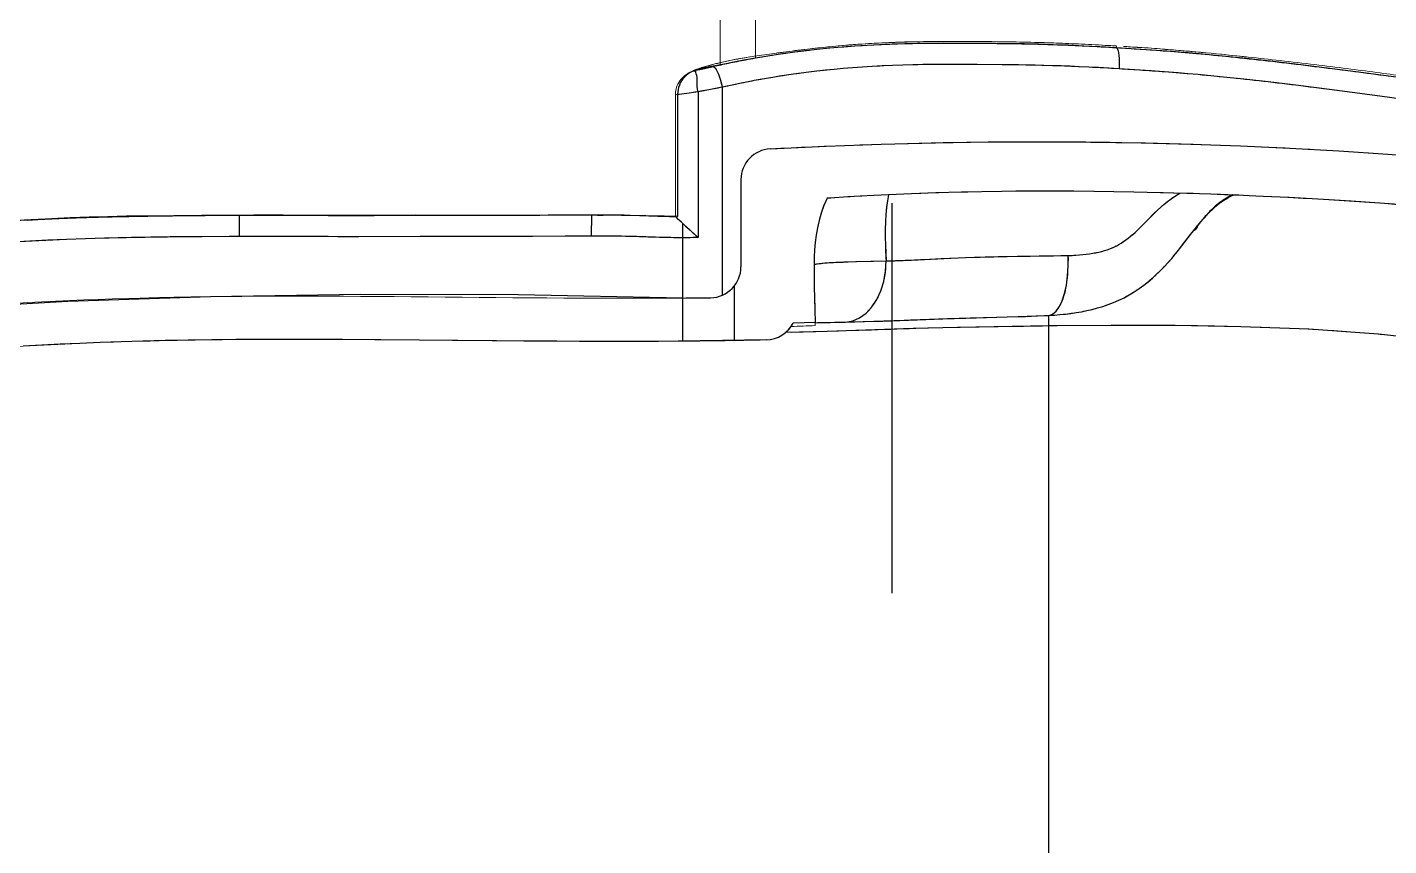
# Model space of a CAD drawing. Header units: inches. Extents: x 133169 to 134399, y -43543 to -42673.
# Drawn here: x 133807.78 to 133829.96, y -42819.67 to -42806.34 of the extents above; entities that cross this region are included whole.
import ezdxf

# ---------------------------------------------------------------- set-up
doc = ezdxf.new("R2010")
doc.units = ezdxf.units.IN
doc.header["$LTSCALE"] = 2
doc.header["$MEASUREMENT"] = 0
doc.linetypes.add('ACAD_ISO08W100', pattern=[36, 24, -3, 6, -3])
doc.linetypes.add('CENTER', pattern=[50.800000000000004, 31.75, -6.35, 6.35, -6.35])
doc.layers.add('CAV-COR', color=1, linetype='CONTINUOUS')
doc.layers.add('CL', color=1, linetype='ACAD_ISO08W100')
doc.layers.add('PRODUCT', color=1, linetype='CONTINUOUS', lineweight=15)
doc.layers.add('枕位', color=75, linetype='CONTINUOUS', lineweight=15)

# ---------------------------------------------------------------- blocks, each defined once
blk = doc.blocks.new('20160812.091803')
at = {"layer": 'PRODUCT', "linetype": 'ByBlock'}
for p, q in [((40.90078988854657, 25.6356740685078), (40.55939544882858, 25.6353282618802)), ((40.90469765907619, 19.89393415449013), (40.56306940261857, 19.89720936547383)), ((40.9057574691833, 19.88402664761816), (40.90469835462864, 19.89393416273379)), ((40.90575299219927, 19.88361187275586), (40.9057574691833, 19.88402664761816)), ((40.88115165309864, 18.52570662234211), (40.88188281661132, 18.52648814712302)), ((42.86984345424571, 18.52654303459713), (40.88186490940279, 18.52654303459713)), ((38.85408794219256, 18.41159500304639), (40.77721386979101, 18.41215181183361)), ((42.91612493869616, 18.15585970030224), (40.54197642111103, 18.15585970030224)), ((42.99057354606339, 17.76376676548534), (39.60218883087509, 17.76376676548534)), ((39.74756690106005, 17.5698651932471), (38.86502278933767, 17.5698651932471)), ((41.485265907133, 17.45685000000231), (40.06506402825471, 17.45685000000231))]:
    blk.add_line(p, q, dxfattribs=at)
for centre, start, end in [((40.06506402825471, 17.95935000000463), 180.7824067835976, 270), ((41.485265907133, 16.95435000000725), 3.007240624608659, 90), ((39.37820842227666, 17.05485000000772), 181.3350059288013, 235.5995895087744)]:
    blk.add_arc(centre, 0.5025, start, end, dxfattribs=at)
for points, start_tangent, end_tangent in [([(39.55746549813193, 18.41159500304639), (39.5565659555723, 27.24974365918024), (39.04138819954824, 34.54783038415917), (37.91366089135408, 42.50565829811239), (35.80064373486675, 49.32761556873447), (30.33558809061651, 55.75276109427068), (21.68122714318451, 60.71484769759991), (5.999884134187596, 64.38604872573342), (-2.429801778576802, 64.55133659402782), (-11.47842320249765, 63.56936290549493), (-18.13122021802701, 61.85672382565826), (-27.22254681191407, 57.63481671939371), (-32.88736054909532, 52.82985758245923), (-36.50525867647957, 45.95758612077043), (-38.35744983496261, 35.55633870106976), (-39.01358823251212, 26.50351539967232), (-39.06837653642287, 19.24386512441561), (-39.0783949320903, 18.41159500304639)], (-0.008849529004098812, 0.9999608421515342), (-0.01474335238750615, -0.9998913108735258)), ([(-38.37486665070173, 18.41159500304639), (-38.36490588999004, 19.23743865302094), (-38.31039429589873, 26.48276599952806), (-38.06584474336705, 30.96383939461521), (-37.65750661489437, 35.485686463202), (-37.00281691469718, 40.75606361756945), (-35.83607385840151, 45.74055172425869), (-32.34282007563161, 52.38444999088824), (-29.83592043138924, 54.88744356744428), (-26.84730191103881, 57.03975074455957), (-17.90989648926188, 61.18894537661981), (-11.34883172417176, 62.87790191687236), (-2.401506582362344, 63.84840584934864), (5.940375591104385, 63.68507013605995), (21.41485144759645, 60.06372847749299), (29.89436629338888, 55.20482352883118), (32.91271845099982, 52.31685250920418), (35.17427497671451, 49.0073431396595), (36.40014184181928, 45.86198389982746), (37.222851745144, 42.3726358432541), (38.34163824049756, 34.47528905251238), (38.85333316738252, 27.23035562951554), (38.87141642847564, 22.54348509908596), (38.85408794219256, 18.41159500304639)], (0.01472812236520343, 0.9998915353235046), (0.008554751992922278, -0.999963407439662)), ([(39.06029518597643, 43.48595518334332), (39.43642926489701, 41.55507912619942), (39.87536449747859, 38.79152933214937), (40.25652594762505, 35.73018895812856), (40.58842898189323, 32.28818842073815), (40.85125446342863, 28.68585172633175), (40.90638503417722, 25.63576129758439)], (0.2090894603788286, -0.9778965167943334), (0.006211419290936834, -0.9999807089491237)), ([(40.55496902714367, 26.43903733256593), (40.5513831784192, 26.75970484422578), (40.54627950186841, 27.12042308192031), (40.53903746895958, 27.52878895071626), (40.52814344502985, 27.98164050541527), (40.51219489905634, 28.44789089972619), (40.49093095789431, 28.8992503838017), (40.46550092851976, 29.33490632931353), (40.43778434125124, 29.75808972282539), (40.40900821285322, 30.1730221084581), (40.37875287697534, 30.59537646068929), (40.34464840189321, 31.05009673954191), (40.3038516358065, 31.56175706820795), (40.25398185724043, 32.14584116573678), (40.19527928967727, 32.79806237468438), (40.12878332738183, 33.51251488900016), (40.05458432954038, 34.29012336428423), (39.97163776555681, 35.13653869774134), (39.87447285483358, 36.06663067259797), (39.76252243309864, 37.03122260242526), (39.64726341885398, 37.92705741925602), (39.53814515229897, 38.71276398745977), (39.43595753589761, 39.41332253155269), (39.33995316008804, 40.04297406545084), (39.249085832329, 40.61042463932972), (39.16302500310121, 41.12246486032382), (39.08238208445255, 41.58211649064469), (39.00768919644179, 41.99176565418747), (38.93878418393433, 42.35649071292573), (38.87518585796352, 42.68219092739309)], (-0.0096863459120584, 0.999953086250986), (-0.1946007564159569, 0.9808825340489743)), ([(40.85817266185768, 28.334630661353), (40.85326927597634, 28.46160684114147), (40.83182928385213, 28.91740180789202), (40.82234437734587, 29.08881028367614)], (-0.036774574128847, 0.9993235865812644), (-0.05723335343072494, 0.9983608281854179)), ([(40.89971364507801, 26.008518796305), (40.89884764875751, 26.15254596940213), (40.89644020923879, 26.44237867054471), (40.89280291457544, 26.76403470311197), (40.88760918058688, 27.12579045175517), (40.88029532003566, 27.53566975155263), (40.86930174351437, 27.9913127336622), (40.85817266185768, 28.334630661353)], (-0.005204337482393821, 0.9999864573439831), (-0.03677457419640067, 0.9993235865787784)), ([(40.55879136626027, 25.88497123491834), (40.55735640163766, 26.15016838462907), (40.55496902714367, 26.43903733256593)], (-0.003944901407164404, 0.9999922188461706), (-0.00968634588467442, 0.9999530862512512)), ([(40.90078970213654, 25.6357437753104), (40.900261791714, 25.8863763905465), (40.89971364507801, 26.008518796305)], (-0.0003344383705591684, 0.9999999440754865), (-0.005204337384889895, 0.9999864573444903)), ([(40.55939544882858, 25.6353282618802), (40.55879136626027, 25.88497123491834)], (-0.0008044470051547256, 0.9999996764324556), (-0.003944901400330125, 0.9999922188461977)), ([(40.56059677529265, 24.74164620931697), (40.56077027186984, 24.98319184469437), (40.56037829021807, 25.20851906514145), (40.55986880857381, 25.42369020150363), (40.55939544882858, 25.6353282618802)], (0.003071736104581308, 0.999995282207523), (-0.001616586187023824, 0.9999986933236963)), ([(40.90469835462864, 19.89393416273379), (40.90615517893457, 20.10167210985674), (40.90637181693455, 20.32232741665212), (40.90527449460933, 20.55370861238043), (40.90388521418208, 20.79279091849457), (40.90345538171823, 21.037884297235), (40.90340765606379, 21.2879068604816), (40.90247111354256, 21.53733658619603), (40.90128872543573, 21.77726043226721), (40.90088215176365, 22.00183456360537), (40.90108996618073, 22.21138953234185), (40.90151753067039, 22.41349042180082), (40.90182108496083, 22.61637414214056), (40.90155895485077, 22.82792133322801), (40.90050234468072, 23.05446532989299), (40.89922570693307, 23.30078348102688), (40.89834969348158, 23.57251586202619), (40.89796639260021, 23.87230932760576), (40.89863513055025, 24.18220658268547), (40.90055972023401, 24.47491310685291), (40.90199479580042, 24.74059133679111), (40.90214706587722, 24.98346010331443), (40.9017345008906, 25.20917883497896), (40.90121948896558, 25.42448027341015), (40.90078966240981, 25.63574377521581)], (0.009595321468160768, 0.9999539638432975), (-0.001236557852144119, 0.9999992354620469)), ([(40.90621646432555, 25.63575976104767), (40.90719888007152, 25.37871055979485)], (0.005204477753182388, -0.9999864566139468), (0.002724600779070699, -0.9999962882684088)), ([(40.90719888007152, 25.37871055979485), (40.90705082006752, 24.83244392785127)], (0.002724600882165436, -0.9999962882681279), (-0.004536900954168092, -0.9999897082119056)), ([(40.56368797388859, 20.55157063608203), (40.56231325108092, 20.791414892592), (40.56186114330194, 21.03792655366851), (40.561807920516, 21.28739827973186), (40.56090791613678, 21.53557506218931), (40.55972310094512, 21.77600336158503), (40.55930173813249, 22.00185132116894), (40.55952498802799, 22.21205415904114), (40.55995697079925, 22.41426694438996), (40.56026364502031, 22.61657062437007), (40.56000664090971, 22.82689780343935), (40.55895767084439, 23.05265339891048), (40.55769721974502, 23.29938968321221), (40.55685966651072, 23.57186057137005), (40.55650993375457, 23.87239691476134), (40.55719274745206, 24.18389928559918), (40.55914254995878, 24.47745887144993), (40.56059677529265, 24.74164620931697)], (-0.006207234356597427, 0.9999807349352497), (0.003071736119010797, 0.9999952822074788)), ([(40.56452684968826, 20.10315425441513), (40.56475729588419, 20.32159773992316), (40.56368797388859, 20.55157063608203)], (0.004292056434966228, 0.9999907890833591), (-0.006207234373672896, 0.9999807349351438)), ([(40.90815908912919, 20.42729346399574), (40.90717315138318, 20.04755739974644), (40.90575906060985, 19.88361181607615)], (0.003192927564031378, -0.9999949025937935), (-0.009349161200712226, -0.9999562956373859)), ([(40.56306940261857, 19.89720936547383), (40.56452684968826, 20.10315425441513)], (0.009587013709827502, 0.999954043528065), (0.004292056551756367, 0.9999907890828578)), ([(40.55753642666969, 19.15757842997846), (40.56176434989902, 19.34118882874463), (40.56275542714866, 19.52514261933538), (40.56243637422449, 19.71045506228984), (40.56306940261857, 19.89720936547383)], (0.03102349022047225, 0.9995186556810934), (0.009572700386731166, 0.9999541806539468)), ([(40.897577187774, 19.10628385528253), (40.90287876897492, 19.30597844049043), (40.90436208888423, 19.50491233576031), (40.90409597574035, 19.7008670510404), (40.90469835474505, 19.89393416253733)], (0.03402364461497107, 0.9994210281993842), (0.009534751683374844, 0.9999545432220089)), ([(40.90723469105433, 19.88401245821296), (40.9060926999955, 19.48832469950867)], (-0.009604937957315148, -0.9999538715194997), (-0.005645901974872481, -0.9999840617684315)), ([(40.9060926999955, 19.48832469950867), (40.89250444382196, 18.52639691373042)], (-0.005645901914792344, -0.9999840617687707), (-0.00117778083352129, -0.9999993064159135)), ([(40.5444871148211, 18.78638296818099), (40.55098826577887, 18.9728029095786), (40.55753642666969, 19.15757842997846)], (0.02971616298404062, 0.9995583773134543), (0.03102349028909067, 0.9995186556789637)), ([(40.88115029261098, 18.52570661198843), (40.88414155479404, 18.71717999820248), (40.89036718118587, 18.91009287355701), (40.897577187774, 19.10628385528253)], (0.006632621346991671, 0.9999780039251202), (0.03402364475311311, 0.9994210281946814)), ([(40.53951061429689, 18.41159500304639), (40.54043583993916, 18.59899717867665), (40.5444871148211, 18.78638296818099)], (-0.00228862200335671, 0.9999973811012336), (0.02971616309577677, 0.9995583773101325)), ([(40.77721386979101, 18.41215181183361), (40.83037675271044, 18.46953821683564), (40.86776710348204, 18.50731796649052)], (0.6762255157798381, 0.7366946801818862), (0.6471310125989097, 0.7623788117023649)), ([(40.86776710348204, 18.50731796649052), (40.88115165309864, 18.52570662234211)], (0.6471310131778208, 0.7623788112109668), (0.516077802373207, 0.8565417105416648)), ([(42.8673556293943, 18.52614743092272), (42.91272960216156, 18.52354892070434), (43.01689812581753, 18.49685565398977), (43.11632313317386, 18.4383804804238), (43.2003372797044, 18.34612640462728), (43.2549841456057, 18.22240528265684), (43.25955992736272, 18.20223799327505)], (0.9999999793080412, 0.0002034303748199967), (0.1964373059610273, -0.9805163868221548)), ([(42.87006866198499, 18.5009217556435), (42.86789490116644, 18.52653974321584)], (-0.09736281696773554, 0.9952489547204294), (-0.0413456084464572, 0.9991449047371419)), ([(42.88653377516312, 18.36438759110024), (42.87006866198499, 18.5009217556435)], (-0.1466662675941621, 0.9891860320232982), (-0.09736281707504771, 0.9952489547099312)), ([(38.85408794219256, 18.41159500304639), (38.85740620706929, 18.08617084116122)], (0.00855475191876089, -0.9999634074402965), (0.01188454079500853, -0.9999293763511959)), ([(39.56261087933672, 17.95248828702461), (39.55746549813193, 18.41159500304639)], (-0.0136551501558182, 0.9999067640906437), (-0.008849529037162757, 0.9999608421512416)), ([(40.5398159865872, 18.34385563747492), (40.53953184263082, 18.41159500304639)], (-0.006285995160856521, 0.9999802429372481), (-0.002049740016059677, 0.9999978992807267)), ([(40.54197642111103, 18.15585970030224), (40.54027436033357, 18.28639050851052), (40.5398159865872, 18.34385563747492)], (-0.01619425866614308, 0.9998688643948536), (-0.006285995418821608, 0.9999802429356264)), ([(40.62436851274106, 18.24519481250172), (40.54197642111103, 18.15585970030224)], (-0.6759869931327818, -0.7369135533529698), (-0.6806230396147467, -0.7326337952521593)), ([(40.77721386979101, 18.41215181183361), (40.70397857399075, 18.33217028458603), (40.62436851274106, 18.24519481250172)], (-0.676215477813582, -0.7367038940886285), (-0.6759869931458948, -0.7369135533409411)), ([(42.91600545484107, 18.15585970030224), (42.88653377516312, 18.36438759110024)], (0.05160686487103811, 0.9986674779415732), (-0.1466662674334407, 0.9891860320471285)), ([(43.2236512908421, 18.31085784917377), (43.24280245145201, 18.27139234980859)], (0.4529720180400821, -0.891524733741412), (0.4205408645702586, -0.9072735977788063)), ([(43.22803817715612, 18.19165304675698), (43.26037246975466, 18.20340272908652)], (0.9965232873682259, 0.08331469097838677), (0.1277857997132688, 0.9918017893670289)), ([(43.24280245145201, 18.27139234980859), (43.25498227778007, 18.24431195949728)], (0.4205408632821759, -0.9072735983758604), (0.4000107831394097, -0.9165104327677869)), ([(43.25498227778007, 18.24431195949728), (43.26811050515971, 18.21321593470202)], (0.4000107844729925, -0.9165104321857449), (0.3781116258945356, -0.9257600112142406)), ([(43.29630605140119, 18.11632505463058), (43.26120523407008, 18.19943955670897)], (-0.356122279773283, 0.9344393623178978), (-0.426082118355446, 0.9046844910894272)), ([(43.32471395275206, 17.90638312229567), (43.29248094221111, 18.05347038703621), (43.26120523407008, 18.19943955670897)], (-0.2147779142586209, 0.9766629139814393), (-0.205483149850123, 0.9786606537138764)), ([(43.26811050515971, 18.21321593470202), (43.36616136346129, 17.90157978690695)], (0.378111625842097, -0.9257600112356583), (0.2452317851373003, -0.969464476687193)), ([(38.85740620706929, 18.08617084116122), (38.86180745813181, 17.76376676548534)], (0.01188454088004131, -0.9999293763501853), (0.01546195251438179, -0.9998804568669412)), ([(42.91612452091067, 18.1558610662978), (43.04731873291894, 18.17317730574723), (43.15613407679484, 18.17208880723047), (43.22803817715612, 18.19165304675698)], (0.9665549925025602, 0.2564594441005745), (0.996523287306477, 0.08331469171696415)), ([(42.99057354606339, 17.76376676548534), (42.96529618778732, 17.89437137295317), (42.94035842921585, 18.02514596631954), (42.91612493869616, 18.15585970030224)], (-0.1904929500188302, 0.9816885636458863), (-0.1786246618406233, 0.9839172882830766)), ([(43.49482653790619, 17.23965798481368), (43.4502876221668, 17.50634986720252), (43.40840723362635, 17.71674128487211), (43.3690658849082, 17.88224099632498), (43.33193840950844, 18.01279970764153), (43.29630605140119, 18.11632505463058)], (-0.1524288939244715, 0.9883144399921324), (-0.3561222801949183, 0.9344393621572092)), ([(38.86180745813181, 17.76376676548534), (38.86336520232726, 17.66657598385791), (38.86502278933767, 17.5698651932471)], (0.01546195263608112, -0.9998804568650593), (0.01768336512813105, -0.9998436370741903)), ([(43.15690544305835, 17.80823577634874), (42.99057354606339, 17.7637667571471)], (-0.9472973270604347, -0.3203556994095091), (-0.9788933007397644, -0.204371978917877)), ([(43.32944079095614, 15.31942477656412), (43.29498794375104, 15.79153073774069), (43.25178895832505, 16.21915279014502), (43.20329213529476, 16.59908437081322), (43.15169817925198, 16.93808584420185), (43.09804745091242, 17.24227170871745), (43.04347315439372, 17.5160356292763), (42.99057354606339, 17.76376676548534)], (-0.05888713568105368, 0.9982646469004505), (-0.2122365621183515, 0.9772183183404736)), ([(43.27909470230225, 17.8603881191375), (43.15690544305835, 17.80823577634874)], (-0.8865060787970263, -0.4627169461516628), (-0.9472973269933922, -0.3203556996077546)), ([(43.32471371206339, 17.90638307244808), (43.27909470230225, 17.8603881191375)], (-0.03476318853873789, -0.9993955776981506), (-0.8865060790143068, -0.4627169457353811)), ([(43.43399907692219, 17.38094075868867), (43.37823733320693, 17.65842957636778), (43.32471395275206, 17.90638312229567)], (-0.1868725552789012, 0.9823841652243455), (-0.2147861528414948, 0.9766611021984801)), ([(43.36616136346129, 17.90157978690695), (43.38265274112928, 17.83447942827479)], (0.2452317848438108, -0.9694644767614329), (0.2322094012973653, -0.9726658182279868)), ([(43.38265274112928, 17.83447942827479), (43.4954131655395, 17.23974750217167)], (0.2322094007976006, -0.9726658183472982), (0.1508503646766019, -0.9885566081297196)), ([(38.86502275062958, 17.56986300475546), (38.86705752581474, 17.45871327543136)], (0.01768336522634539, -0.9998436370724534), (0.01891916646881915, -0.9998210165525253)), ([(38.86705752581474, 17.45871327543136), (38.86885984012042, 17.36595220497111)], (0.01891916664968435, -0.9998210165491028), (0.01992961266839, -0.9998013855455932)), ([(38.86885984012042, 17.36595220497111), (38.87005323331687, 17.30702049317188)], (0.01992961257686307, -0.9998013855474176), (0.02056168975247816, -0.9997885861093448)), ([(43.67057064408436, 15.42002417629556), (43.63544278652989, 15.90185753226979), (43.59130978639587, 16.33833178356144), (43.54176045648637, 16.72557121308637), (43.4890025772911, 17.07084065269009), (43.43399907692219, 17.38094075868867)], (-0.05881934513413414, 0.9982686435213678), (-0.1868725553521127, 0.9823841652104189)), ([(38.87005323331687, 17.30702049317188), (38.87584482008242, 17.04314268424787)], (0.02056169026241399, -0.9997885860988575), (0.02329814075622449, -0.9997285614792162)), ([(43.54241237477981, 16.91000187968893), (43.49482653790619, 17.23965798481368)], (-0.1358484661145772, 0.9907296272214315), (-0.1524288940355493, 0.9883144399750008)), ([(40.31125149168656, -1.184947478483082), (41.04584923252696, 1.43474847622565), (41.54266267761705, 3.564494202808419), (41.80443744183867, 5.732910299695504), (42.06256630108692, 10.08804711845005), (42.02024622072349, 16.29764847564365), (41.98707392092911, 16.98071223308943)], (0.2545084331032959, 0.9670705545508587), (-0.05246215538366866, 0.9986229129418671)), ([(43.5363874573668, 16.95437005839631), (43.68470528852777, 15.62187894477393), (43.73100271436851, 14.54590290052874)], (0.13612282020445, -0.9906919691910231), (0.01737010192137553, -0.9998491283985004)), ([(43.7326823163894, 14.54592750372831), (43.72676081830286, 14.82382074919587), (43.70773683965672, 15.27332502748322), (43.67878528367146, 15.69689378362818), (43.6398660367704, 16.1189921725163), (43.59240823116852, 16.52916678391921), (43.54241237477981, 16.91000187968893)], (-0.01464670157693397, 0.9998927313131725), (-0.1358484660065531, 0.9907296272362436)), ([(39.00806732577621, 16.24457896332024), (38.99743281037081, 16.63724002463277)], (-0.02736270673476377, 0.9996255710415511), (-0.02718191960031013, 0.9996305033595374)), ([(39.09430953249102, 16.64023250107857), (39.10126442697947, 16.4441645213883), (39.10836326464778, 16.24767187292309)], (0.03498583811673307, -0.9993878081762203), (0.03628882924473213, -0.9993413435218453)), ([(39.02241187510663, 15.74790793326247), (39.0083228572621, 16.23524943274242), (39.00806732577621, 16.24457896332024)], (-0.03101283777151655, 0.9995189862595697), (-0.02736270680343126, 0.9996255710396716)), ([(39.10836326464778, 16.24767187292309), (39.61605870863423, 16.26031378501648), (40.13638608925976, 16.2652828593782), (40.66199871132267, 16.21785791286675), (41.18191893622861, 16.05323772133852)], (0.9998718139542838, 0.01601111051020515), (0.8896636081375234, -0.4566165397307935)), ([(39.15525731258094, 16.24848475551698), (39.15842303584213, 16.09842465826659), (39.16175543292775, 15.93281777784432)], (0.02196356330260971, -0.9997587718480155), (0.02010386047929234, -0.9997978969740982)), ([(40.10640352047631, 16.26591431976703), (40.11875214098836, 16.18241529885563), (40.12826436053729, 16.08781663874834), (40.13554829193163, 15.98364484903868), (40.1411013075558, 15.87202215696743), (40.14537939298316, 15.75346348683524), (40.14894615323283, 15.62297199141904), (40.15224188743741, 15.47281402476074), (40.15587999115814, 15.29646605456946), (40.16095293115359, 15.09315574006905)], (0.1774781660501382, -0.9841247383210522), (0.02934436383574131, -0.9995693614307491)), ([(41.18191893622861, 16.05323772133852), (41.24057896918384, 15.05032961587131)], (0.07107082149964163, -0.9974712719328643), (0.04659804314585454, -0.9989137211866583)), ([(39.16175543292775, 15.93281777784432), (39.16550404313602, 15.75233014944388)], (0.02010386014964336, -0.9997978969807265), (0.0218072241254638, -0.9997621942121746)), ([(39.10371025081258, 12.44127616877086), (39.08996728819329, 13.26526955102599), (39.0750839629909, 14.09077760286164), (39.02263858451624, 15.74061092222837), (39.02241187510663, 15.74790793326247)], (-0.02108651928128244, 0.999777654633569), (-0.03101283783902346, 0.9995189862574749)), ([(39.16550404313602, 15.75233014944388), (39.17793902149424, 15.29250326941838), (39.19379759961157, 14.85074093767616), (39.20974720548838, 14.43259102827142), (39.22308957509813, 14.0410044707387), (39.23335144860903, 13.67508670876123), (39.2423816738883, 13.33311746604886), (39.25164478624356, 13.01440988820104), (39.26198723801645, 12.71771030266245), (39.27383495992399, 12.44117388690211)], (0.02186348608760338, -0.9997609654192833), (0.04739044020441897, -0.9988764418972105)), ([(39.16551441152114, 15.75233057415608), (39.31234945633332, 15.41824915675534), (39.67448342908756, 15.17845450231835), (40.16095312644029, 15.09315133153723)], (0.06102858124046907, -0.9981360189231603), (0.9999852706123733, 0.00542757388694957)), ([(43.29021264394396, 11.29515694135625), (43.31764232431306, 11.78989124052896), (43.33692846717895, 12.23970837582601), (43.34918271086644, 12.66048028440127), (43.35636071974295, 13.06651118412992), (43.36062320071505, 13.47115019001649), (43.36287686618743, 13.8879953512369), (43.3616357294668, 14.3331242703789), (43.35198230901733, 14.81839666971791), (43.32944079095614, 15.31942477656412)], (0.06050087769808229, 0.9981681440507715), (-0.05888713567143777, 0.9982646469010178)), ([(43.63124833049369, 11.33866851725907), (43.65888875062228, 11.84055473773333), (43.67837692794274, 12.29769001126988), (43.6907547825831, 12.72518170552212), (43.69801551292767, 13.1364296371321), (43.70228432904696, 13.54474288803613), (43.70458733025589, 13.96489256514178), (43.70330898251268, 14.41535102892522), (43.69353861230775, 14.90888226370589), (43.67057064408436, 15.42002417629556)], (0.06007423868676312, 0.9981939119460737), (-0.05881934512833576, 0.9982686435217095)), ([(41.24057922043721, 15.0503242303821), (40.91237322217785, 15.09613944034936), (40.56154873358901, 15.10518323525321), (40.36154630666715, 15.10123502089846), (40.16095293115359, 15.09315574006905)], (-0.9767605595689214, 0.2143334068002646), (-0.9987930595280669, -0.04911643552379882)), ([(40.16095312160905, 15.09315574930952), (40.17617701971903, 14.67907321570237), (40.19406373472884, 14.28910103349335), (40.21064567242865, 13.91748008646391), (40.22352493999642, 13.56142060204002), (40.2319274036854, 13.22545021005499), (40.23725597187877, 12.91429370263359), (40.24141239721212, 12.62828789516789), (40.24555656022858, 12.36532179752248), (40.25025337960687, 12.12316406176978)], (0.02926814009530285, -0.9995715962227827), (0.02204803098506558, -0.9997569126191035)), ([(41.24057896918384, 15.05032961587131), (41.27516318144626, 14.11384271918359)], (0.04659804311809231, -0.9989137211879534), (0.02772109257250284, -0.9996156966687681)), ([(43.71815663159941, 12.55571791257535), (43.72919529353385, 13.02914077490277), (43.7353217555501, 13.70945906198904), (43.73513597124838, 14.30586825239152), (43.73271466974984, 14.5437117919937)], (0.03027163921811911, 0.9995417089141643), (-0.01455382571032347, 0.9998940874698647)), ([(41.27516318144626, 14.11384271918359), (41.18864399663289, 8.459310872749484), (41.00348527816823, 5.802850499487249), (40.75068692903733, 3.703023671339906), (40.27052182273474, 1.647547460335772), (39.5027580523747, -1.098779098370869), (38.60949143001926, -5.173220551172562), (38.44453063042602, -5.994252569886157)], (0.02772109261696127, -0.9996156966675352), (-0.1973589466426488, -0.9803312940940446)), ([(27.18409718506155, 12.44127616877086), (28.88370424954337, 12.44124008173094), (30.44659589606454, 12.44124936200387), (31.86084695125464, 12.44125164184516), (33.13016078565852, 12.44128018907213), (34.29397472395794, 12.44128182510758), (35.37023481636425, 12.44127188756829), (36.33867786178598, 12.44125984163111), (37.20960245313472, 12.4412808572888), (38.00462479278212, 12.44127975882293), (38.69700511539122, 12.44117971700325), (38.96152471270761, 12.44126366747514), (39.10371025081258, 12.44127616877086)], (0.9999999985011307, -5.475160560522681e-05), (0.9999999921224755, -0.0001255191181255093)), ([(36.98829689013655, -0.5902013397717383), (37.17652702194755, -0.06664965019444935), (37.35969498124905, 0.4550479233221267), (37.70551220554626, 1.507847774220863), (38.03798555632238, 2.566501299792435), (38.34766080763075, 3.631746091217792), (38.62053818500135, 4.707404162916646), (38.8231240901805, 5.797417590489204), (38.95285014191177, 6.899653828666487), (39.03860137567972, 8.00539153257705), (39.08469387891819, 9.114154539536685), (39.11026623344515, 10.22321707157971), (39.11126766187954, 11.33233501068025), (39.11051819802378, 11.88619070655113), (39.10371025081258, 12.44127616877086)], (0.3384394637945196, 0.9409881664221277), (-0.02309534424745427, 0.9997332669637895)), ([(39.10371025081258, 12.44127616877086), (39.16633781182463, 12.44129661277839), (39.21284770281636, 12.44134646520251), (39.27383495992399, 12.44117388690211)], (0.999998318351621, -0.001833928551007657), (0.999977520974391, -0.006705038844876596)), ([(39.27383415171062, 12.44117378951341), (39.414479928324, 12.2698649107333), (39.76931418440654, 12.15429902267351), (40.25025337800616, 12.12316403915611)], (0.09009364536080892, -0.9959332985022645), (0.9995242095881968, 0.0308440342220453)), ([(39.27383496053517, 12.44117388690211), (39.29582920210669, 12.16805032159027), (39.33498313973541, 11.9065363072441), (39.3948606144113, 11.64808335676935), (39.4833585783781, 11.38665464973747), (39.60874775360571, 11.12967837319593), (39.76611296623014, 10.89388379353477), (39.94449356981204, 10.68379247318808), (40.13704326871084, 10.49575825074862), (40.33573068855912, 10.3280548709663), (40.52985016902676, 10.17790107284964)], (0.04852460810380966, -0.9988219873472808), (0.7948142833063999, -0.6068527457729213)), ([(43.66135195910465, 11.33851526380749), (43.70719329535495, 12.24238947412232), (43.71815663159941, 12.55571791257535)], (0.0587929292030387, 0.9982701996332087), (0.03027163922723777, 0.999541708913888)), ([(43.71832833386725, 12.55548064976028), (43.71730006486177, 12.52224805205333), (43.71044702787185, 12.32235882488749), (43.70227162371157, 12.11662001733202), (43.69277026588679, 11.90490662004595), (43.68195769065642, 11.68719985642383), (43.66988397785462, 11.46378141940659), (43.66273891678429, 11.33867200862733)], (-0.03044319664630829, -0.999536498472144), (-0.05802530711293533, -0.9983151124441869)), ([(40.25025337960687, 12.12316406176978), (40.25947086393717, 11.9412666473072), (40.27811844676035, 11.77546049638477), (40.30620799810276, 11.62340764513647), (40.34352172361105, 11.48793844049214), (40.39054822057369, 11.37094657209673), (40.45244617731078, 11.26037233350507), (40.5322009253141, 11.14764388193726), (40.62721364491154, 11.03493101640925), (40.73463995131897, 10.92239363615226), (40.85447519144509, 10.80500875687721), (40.98682473116787, 10.67095695438911), (41.1271477524715, 10.50826453988702), (41.2649281337217, 10.30353473142895)], (0.02210545968380946, -0.9997556444712715), (0.500325601243316, -0.8658373361899533)), ([(43.05351737936144, 6.056631277424458), (43.12777849362465, 6.583871843613451), (43.19805517085479, 7.108854531084944), (43.26940172334434, 7.663837257270643), (43.34348570625298, 8.257912939283415), (43.41614483867306, 8.872039969639445), (43.48194320010953, 9.475655715854373), (43.53606622459483, 10.03294131412258), (43.57645682975999, 10.52054246178159), (43.60679021192482, 10.94949779893068), (43.63124831582536, 11.33866851736093)], (0.1421883457697104, 0.9898396205079252), (0.06013163435898865, 0.9981904560500051)), ([(43.63124751465512, 11.3386730736238), (43.58330411609495, 11.30970621229062), (43.4587805129413, 11.29381673285388), (43.29021264394396, 11.29515693763824)], (-0.1062604272411652, -0.9943383335678682), (-0.9983211250151414, 0.05792176921074121)), ([(43.65198107255856, 11.33828575155349), (43.64789016419672, 11.33815366680938), (43.63124831582536, 11.33866851736093)], (-0.9991881340620354, -0.04028737705073388), (-0.9985283257604856, 0.05423267146252128)), ([(42.71385682185064, 6.093821979688073), (42.78807609406067, 6.611995106541144), (42.85825543588726, 7.127423855381494), (42.92952780381893, 7.673420489743876), (43.00349354746868, 8.258834079664666), (43.07605396246072, 8.863938000737107), (43.14167047254159, 9.458793515710568), (43.19552260098862, 10.00747268431587), (43.2356605862733, 10.487138335091), (43.2658338965266, 10.91016939382098), (43.29021264394396, 11.29515694135625)], (0.1447671745425568, 0.9894657473480145), (0.0605691536857071, 0.9981640033690843)), ([(43.61397701475653, 10.62368138795864), (43.65452910031308, 11.22467735785904)], (0.07434096974578276, 0.9972328816366098), (0.06093390564321771, 0.9981418031237163)), ([(43.65606427710736, 11.22458434079454), (43.62567421630956, 10.76500886755093)], (-0.06047951738587087, -0.9981694385107029), (-0.07182746239987393, -0.9974170720642367)), ([(43.62567421630956, 10.76500886755093), (43.59822970302776, 10.40765136563277)], (-0.07182746255340934, -0.9974170720531801), (-0.08124760899609643, -0.9966939480263826)), ([(43.55867373224464, 9.959699788225407), (43.61397701475653, 10.62368138795864)], (0.09186000928701325, 0.9957719310634288), (0.07434096976938147, 0.9972328816348506)), ([(43.59822970302776, 10.40765136563277), (43.53492165519856, 9.70719586982159)], (-0.08124760895027187, -0.9966939480301181), (-0.0985092704473199, -0.9951361332179315)), ([(40.52985016902676, 10.17790107284964), (40.71399930183543, 10.03476923786366), (40.82272766789538, 9.94456754733983)], (0.7948142832858834, -0.6068527457997922), (0.7571054904971349, -0.6532926421283901)), ([(40.82211948090116, 9.943852212760248), (40.74854645735468, 10.00513915542251), (40.67071491180104, 10.067197907636)], (-0.7526885015947753, 0.6583768066745759), (0.615917972616561, 0.7878102887167096)), ([(40.85439729329664, 9.915000640496146), (40.82211948090116, 9.943852212760248)], (-0.7403040795068607, 0.6722721694860644), (-0.7526885016880336, 0.6583768065679586)), ([(40.82272766789538, 9.94456754733983), (40.85531815150171, 9.916037292670808)], (0.7571054908268653, -0.6532926417462631), (0.7475123739934257, -0.6642478834943419)), ([(40.94254084868589, 9.832128659785667), (40.85439729329664, 9.915000640496146)], (-0.7133168943428645, 0.7008416427732094), (-0.7403040795153514, 0.6722721694767145)), ([(40.85531815150171, 9.916037292670808), (40.89126184131601, 9.883515704023011), (40.94387741363607, 9.833489298936911)], (0.747512374494946, -0.6642478829299553), (0.7133680479336131, -0.7007895748278411)), ([(40.98365357870352, 9.790472041735484), (40.96643636099179, 9.8082531135733), (40.94254084868589, 9.832128659785667)], (-0.6901702199972158, 0.7236470599878055), (-0.7133168947765225, 0.7008416423318321)), ([(40.94387741363607, 9.833489298936911), (40.98506721449667, 9.791832700371742)], (0.7133680478547718, -0.7007895749080976), (0.692266924522109, -0.7216415351216285)), ([(41.23371475658496, 9.420844388885598), (41.16994163475465, 9.54692262338358), (41.07445715399808, 9.685940723720705), (40.98365357870352, 9.790472041735484)], (-0.3980749669762417, 0.9173528877519621), (-0.6901702201758005, 0.7236470598174826)), ([(40.98506721449667, 9.791832700371742), (41.04586355417268, 9.725102946751576), (41.15763835472171, 9.576607542745478)], (0.6922669246991343, -0.7216415349518089), (0.5405024949959177, -0.8413424112115043)), ([(43.48134915434639, 9.192044639377855), (43.49217171160853, 9.293674089727574), (43.55867373224464, 9.959699788225407)], (0.1065239561953337, 0.9943101361026623), (0.09186000936372277, 0.9957719310563523)), ([(43.53492165519856, 9.70719586982159), (43.48140066803899, 9.192034058331046)], (-0.09850927047509653, -0.995136133215182), (-0.1069290177246446, -0.9942666569730892)), ([(43.29416245382163, 7.580123733583605), (43.35847594132065, 8.104295668053965), (43.42416378905182, 8.672430062026251), (43.48134915434639, 9.192044639377855)], (0.1255154072408171, 0.9920916704343261), (0.1065239561481366, 0.9943101361077187)), ([(43.02312653404078, 5.629485825767915), (43.05914662335999, 5.875700894765032), (43.1135581934941, 6.250482973016915), (43.17115129291778, 6.656341180983873), (43.23146910904325, 7.098096803150838), (43.29416245382163, 7.580123733583605)], (0.1447597298906135, 0.989466836534705), (0.1255154072710455, 0.9920916704305018))]:
    blk.add_spline(points, degree=3, dxfattribs=dict(at, start_tangent=start_tangent, end_tangent=end_tangent))

msp = doc.modelspace()

# ---------------------------------------------------------------- linework, layer by layer
at = {"layer": 'CAV-COR', "linetype": 'ByBlock'}
for p, q in [((133823.126754927, -42806.60117901594), (133822.7010181054, -42806.59998955334)), ((133823.5655797662, -42806.60447217883), (133823.126754927, -42806.60117901594)), ((133819.454564062, -42806.87553773094), (133819.2624716959, -42806.91225815154)), ((133819.643252894, -42806.84089311694), (133819.454564062, -42806.87553773094)), ((133825.5253890114, -42806.67286485144), (133825.5253657757, -42806.67449525674)), ((133818.6348952773, -42807.04592766183), (133818.611134322, -42807.05672914674)), ((133818.7617896001, -42807.02382897054), (133818.6645947364, -42807.04453833854)), ((133818.953331198, -42806.97407575524), (133818.7224015092, -42807.01936472374)), ((133818.9576511708, -42806.98102961983), (133818.7617896001, -42807.02382897054)), ((133819.1657176833, -42806.93139678934), (133818.953331198, -42806.97407575524)), ((133819.2624716959, -42806.91225815154), (133819.1657176833, -42806.93139678934)), ((133822.9760389418, -42806.94286670634), (133822.6833165073, -42806.94294156154)), ((133823.2558879725, -42806.94409091174), (133822.9760389418, -42806.94286670634)), ((133823.6629930014, -42806.94767166024), (133823.2558879725, -42806.94409091174)), ((133823.9322199217, -42806.95137154873), (133823.6629930014, -42806.94767166024)), ((133824.2035540087, -42806.95656086173), (133823.9322199217, -42806.95137154873)), ((133825.2340634385, -42806.99633963754), (133824.9198016754, -42806.98080886824)), ((133825.5688773517, -42807.01553092863), (133825.2340634385, -42806.99633963754)), ((133825.8213072978, -42807.03113958654), (133825.5688773517, -42807.01553092863)), ((133827.2163657198, -42807.14474302364), (133826.8565616088, -42807.11022097163)), ((133819.1002675276, -42807.31517002654), (133818.8824847737, -42807.35713730293)), ((133819.1002675276, -42807.31517002654), (133819.1002675276, -42810.70355474174)), ((133827.5997298645, -42807.18481665264), (133827.2163657198, -42807.14474302364)), ((133828.0000962924, -42807.22968961004), (133827.5997298645, -42807.18481665264)), ((133828.4045776157, -42807.27770194004), (133828.0000962924, -42807.22968961004)), ((133828.9991273764, -42807.35170798094), (133828.4045776157, -42807.27770194004)), ((133818.3738106689, -42807.42888651554), (133818.3738109261, -42809.41793347154)), ((133818.7081745928, -42807.38961863384), (133818.7081745928, -42809.76376715144)), ((133829.7366104378, -42807.44748813674), (133828.9991273764, -42807.35170798094)), ((133830.2520391865, -42807.51766747854), (133829.7366104378, -42807.44748813674)), ((133819.4071842931, -42808.82047766534), (133819.4071842931, -42810.24067954434)), ((133821.1464915374, -42809.10141420104), (133820.8592625671, -42809.12018923723)), ((133821.3502708535, -42809.08921971464), (133821.1464915374, -42809.10141420104)), ((133821.5745617491, -42809.07695907773), (133821.3502708535, -42809.08921971464)), ((133821.8137100627, -42809.06516435213), (133821.5745617491, -42809.07695907773)), ((133822.1875084227, -42809.04927083044), (133821.8137100627, -42809.06516435213)), ((133822.5842532596, -42809.03540661274), (133822.1875084227, -42809.04927083044)), ((133823.0017300981, -42809.02418674624), (133822.5842532596, -42809.03540661274)), ((133824.5910009237, -42809.00726636664), (133823.8880547166, -42809.01020805494)), ((133824.8315222264, -42809.00817118834), (133824.5910009237, -42809.00726636664)), ((133825.811960311, -42809.02239018464), (133824.8315222264, -42809.00817118834)), ((133826.6708286996, -42809.04324609353), (133825.811960311, -42809.02239018464)), ((133827.2216371234, -42809.06362488944), (133827.0642831033, -42809.05678401494)), ((133827.4146304632, -42809.06999035024), (133827.4103525958, -42809.07022267573)), ((133820.8592625671, -42809.12018923723), (133820.8107965717, -42809.12382463634)), ((133828.9913738622, -42809.15024851984), (133828.3400741451, -42809.11369204714)), ((133829.3484393489, -42809.17224095634), (133828.9913738622, -42809.15024851984)), ((133830.1268124614, -42809.22672734024), (133829.3484393489, -42809.17224095634)), ((133810.6205309376, -42809.40319165154), (133809.7017611181, -42809.41252763934)), ((133811.4675976362, -42809.39868517483), (133810.6205309376, -42809.40319165154)), ((133811.2282748339, -42809.39960570134), (133811.2287060312, -42809.74634812374)), ((133811.9464349857, -42809.39862126104), (133811.4675976362, -42809.39868517483)), ((133812.6651703724, -42809.40296823804), (133811.9464349857, -42809.39862126104)), ((133813.1441907224, -42809.40392031644), (133812.6651703724, -42809.40296823804)), ((133814.1018328659, -42809.40151252284), (133813.1441907224, -42809.40392031644)), ((133814.8197650012, -42809.40244106563), (133814.1018328659, -42809.40151252284)), ((133816.2622234662, -42809.39858698103), (133814.8197650012, -42809.40244106563)), ((133816.985094418, -42809.40027049814), (133816.2622234662, -42809.39858698103)), ((133816.9701001386, -42809.40104591354), (133816.9668249276, -42809.74267416994)), ((133817.6018428201, -42809.40196085164), (133817.5014496355, -42809.40023782554)), ((133818.3738109261, -42809.41793347154), (133817.6018428201, -42809.40196085164)), ((133818.3415984082, -42809.42714852664), (133818.3383276707, -42809.42459191954)), ((133818.3692668742, -42809.41835343544), (133818.3738109261, -42809.41793347154)), ((133818.4518824812, -42809.52852970284), (133818.4524392901, -42811.45165563034)), ((133809.0359844305, -42809.77345911824), (133808.727417981, -42809.78234503404)), ((133809.4764272617, -42809.76394237634), (133809.0359844305, -42809.77345911824)), ((133810.1043294489, -42809.75436039414), (133809.4764272617, -42809.76394237634)), ((133810.6205074503, -42809.74906802554), (133810.1043294489, -42809.75436039414)), ((133811.0640056244, -42809.74665852524), (133810.6205074503, -42809.74906802554)), ((133812.0395950268, -42809.74497315264), (133811.0640056244, -42809.74665852524)), ((133812.3865754217, -42809.74660102254), (133812.0395950268, -42809.74497315264)), ((133812.6801350075, -42809.74855082513), (133812.3865754217, -42809.74660102254)), ((133813.0936679191, -42809.74921161354), (133812.6801350075, -42809.74855082513)), ((133814.1785203651, -42809.74549450954), (133813.0936679191, -42809.74921161354)), ((133814.9357667146, -42809.74637740534), (133814.1785203651, -42809.74549450954)), ((133815.5766360133, -42809.74393565203), (133814.9357667146, -42809.74637740534)), ((133815.9910523607, -42809.74366413944), (133815.5766360133, -42809.74393565203)), ((133816.5424365531, -42809.74098627664), (133815.9910523607, -42809.74366413944)), ((133816.7608800387, -42809.74121672284), (133816.5424365531, -42809.74098627664)), ((133816.9668249276, -42809.74267416994), (133816.7608800387, -42809.74121672284)), ((133817.1535792308, -42809.74330719834), (133816.9668249276, -42809.74267416994)), ((133817.3388916737, -42809.74298814534), (133817.1535792308, -42809.74330719834)), ((133817.7064558631, -42809.74820714594), (133817.5840312144, -42809.74506282934)), ((133818.0153788956, -42809.75927262084), (133817.7064558631, -42809.74820714594)), ((133818.5353045335, -42809.76582333394), (133818.4524392901, -42809.76621172993)), ((133818.6205753503, -42809.76500847454), (133818.5353045335, -42809.76582333394)), ((133818.7081745928, -42809.76376715144), (133818.6205753503, -42809.76500847454)), ((133826.8188333553, -42809.60633109334), (133826.7874351689, -42809.64701698453)), ((133826.8396370981, -42809.57966233393), (133826.8188333553, -42809.60633109334)), ((133807.8179400893, -42809.82289600464), (133807.5291279638, -42809.84024264404)), ((133808.727417981, -42809.78234503404), (133808.4161433934, -42809.79354867354)), ((133820.5981198889, -42810.19935471754), (133820.5982199024, -42810.26433353624)), ((133820.9920121361, -42810.16464226494), (133821.0699188073, -42810.16169263794)), ((133821.0699188073, -42810.16169263794), (133821.1524816873, -42810.15911946334)), ((133821.1524816873, -42810.15911946334), (133821.2886880363, -42810.15569140013)), ((133821.2886880363, -42810.15569140013), (133821.5675682386, -42810.14986358144)), ((133821.5675682386, -42810.14986358144), (133821.770878553, -42810.14479064144)), ((133822.1849610774, -42810.12956655284), (133822.8244066498, -42810.10027689434)), ((133822.8244066498, -42810.10027689434), (133823.067237183, -42810.09037857364)), ((133823.067237183, -42810.09037857364), (133823.3026136911, -42810.08221863264)), ((133823.3026136911, -42810.08221863264), (133823.5291780151, -42810.07628953444)), ((133823.5291780151, -42810.07628953444), (133823.7451144494, -42810.07173329714)), ((133823.7451144494, -42810.07173329714), (133824.4987124955, -42810.06018701234)), ((133824.4987124955, -42810.06018701234), (133824.7408702313, -42810.05549019294)), ((133819.2941690999, -42810.55817667144), (133819.2941690999, -42811.44072078323)), ((133820.5991835282, -42810.50097869304), (133820.6011349109, -42810.60450919034)), ((133818.4524392901, -42810.74827807444), (133818.9115485752, -42810.74313266123)), ((133821.7209966889, -42811.12274589254), (133822.6953787555, -42811.08671228593)), ((133822.6953787555, -42811.08671228593), (133823.0696961774, -42811.07558138394)), ((133823.0696961774, -42811.07558138394), (133823.7458802738, -42811.05727578474)), ((133823.7458802738, -42811.05727578474), (133824.0497330477, -42811.04735739133)), ((133824.0497330477, -42811.04735739133), (133824.2407448757, -42811.03998425863)), ((133824.2407448757, -42811.03998425863), (133824.4228604062, -42811.03190861264)), ((133820.6154603508, -42811.14572707714), (133820.2551610137, -42811.15907567534)), ((133820.6155495376, -42811.15048626003), (133821.1117041436, -42811.14023952944)), ((133821.1117041436, -42811.14023952944), (133821.4202667682, -42811.13245722713)), ((133821.4202667682, -42811.13245722713), (133821.7209966889, -42811.12274589254)), ((133812.0213565745, -42811.42165173114), (133811.1739393752, -42811.42513915044)), ((133812.9131609952, -42811.42364328683), (133812.0213565745, -42811.42165173114)), ((133815.4233740195, -42811.44479875224), (133812.9131609952, -42811.42364328683)), ((133817.3957372471, -42811.45793925944), (133815.4233740195, -42811.44479875224)), ((133819.8208916088, -42811.42989875244), (133818.3825573355, -42811.45222969354)), ((133824.4240738925, -42837.34864536604), (133824.4228394761, -42811.48468706164))]:
    msp.add_line(p, q, dxfattribs=at)
for points in [[(133822.7010181054, -42806.59998955334), (133822.4913008426, -42806.60089217734), (133822.2837555301, -42806.60326610944), (133822.077152849, -42806.60742134273), (133821.8712314645, -42806.61363532734), (133821.666276066, -42806.62209365454), (133821.4618945345, -42806.63284193354), (133821.2580785595, -42806.64590448494), (133821.0549154555, -42806.66132147714), (133820.8521622452, -42806.67917886873), (133820.6498452076, -42806.69956427284), (133820.4480099126, -42806.72253531254), (133820.2464265463, -42806.74808804434), (133820.0450363804, -42806.77625536994), (133819.8439586864, -42806.80712932334), (133819.643252894, -42806.84089311694)], [(133825.5253890114, -42806.67286485144), (133825.2577829964, -42806.65747972333), (133824.9968769435, -42806.64391887634), (133824.7426807092, -42806.63240467213), (133824.495746616, -42806.62308719334), (133824.255542454, -42806.61596744914), (133824.0204514859, -42806.61079856844), (133823.5655797662, -42806.60447217883)], [(133825.5253612194, -42806.67449605794), (133825.5360540679, -42806.68072170013), (133825.545805958, -42806.69686215694), (133825.5543280808, -42806.72243945653), (133825.5613680447, -42806.75669617214), (133825.5667173494, -42806.79861785174), (133825.5702175603, -42806.84696305964), (133825.5717650003, -42806.90030013854), (133825.57131382, -42806.95704960614), (133825.5688773555, -42807.01553092863)], [(133828.5289662463, -42806.95154011234), (133828.0821860629, -42806.89851729254), (133827.6388918842, -42806.84883981784), (133827.1991974852, -42806.80314310743), (133826.7675405431, -42806.76257095604), (133826.3453730135, -42806.72787426753), (133825.9312752588, -42806.69838430804), (133825.5253890114, -42806.67286485144)], [(133818.611134322, -42807.05672914674), (133818.5771529359, -42807.07535763943), (133818.54481736, -42807.09702842734), (133818.5146794258, -42807.12147422674), (133818.4866013831, -42807.14892082794), (133818.4607209822, -42807.17914244064), (133818.4380033051, -42807.21119441053), (133818.4186305623, -42807.24517547883)], [(133818.7224015092, -42807.01936472374), (133818.6836666367, -42807.02877723613), (133818.6465775743, -42807.04123204383), (133818.6348952773, -42807.04592766183)], [(133818.690662533, -42807.21893507084), (133818.6925691405, -42807.18243372643), (133818.6919454858, -42807.14960949574), (133818.6865589344, -42807.12139372404), (133818.6790960791, -42807.09763357004), (133818.6723812463, -42807.07770539544), (133818.6674137452, -42807.06186586204), (133818.6634518451, -42807.05094388733), (133818.660631564, -42807.04537110284)], [(133818.9576512207, -42806.98102986054), (133818.9714720451, -42806.98650122264), (133818.986959022, -42807.00186161404), (133819.003646174, -42807.02664887024), (133819.0210314127, -42807.06011718994), (133819.0385916461, -42807.10125957514), (133819.0557985168, -42807.14883812953), (133819.0721342994, -42807.20142130434), (133819.0871074783, -42807.25742697153), (133819.100267536, -42807.31517002654)], [(133822.6833165073, -42806.94294156154), (133822.5309100227, -42806.94410784304), (133822.3727002872, -42806.94622518084), (133822.2100496693, -42806.94927721674), (133822.0456376233, -42806.95376126354), (133821.8787100405, -42806.95987926864), (133821.7100481604, -42806.96742928464), (133821.5446095165, -42806.97630278154), (133821.3834476026, -42806.98658081223), (133821.2254955933, -42806.99818232394), (133821.0725035553, -42807.01075562883), (133820.9249064845, -42807.02431121234), (133820.7822364737, -42807.03883858894), (133820.6448815029, -42807.05395461424), (133820.513196099, -42807.06961308084), (133820.3867931922, -42807.08586019614), (133820.2649499223, -42807.10245143724), (133820.147633617, -42807.11934382853), (133820.0348522567, -42807.13658034584), (133819.9259484489, -42807.15404539324), (133819.8208516306, -42807.17174240964), (133819.7196133169, -42807.18966795634), (133819.6217625843, -42807.20769612164), (133819.5272936668, -42807.22588116684), (133819.4361970335, -42807.24416883074), (133819.262537023, -42807.28008969733)], [(133824.9198016754, -42806.98080886824), (133824.7704503404, -42806.97442132574), (133824.6243259173, -42806.96881510533), (133824.4813720252, -42806.96402146733), (133824.2035540087, -42806.95656086173)], [(133826.2302801069, -42807.05907247864), (133826.0899595959, -42807.04916915714), (133825.8213072978, -42807.03113958654)], [(133826.8565616088, -42807.11022097163), (133826.6894596709, -42807.09545671863), (133826.5300326977, -42807.08221625943), (133826.2302801069, -42807.05907247864)], [(133830.7750412632, -42807.24544494173), (133830.3269942306, -42807.18223918314), (133829.8785417364, -42807.12193377934), (133829.4297699983, -42807.06394767894), (133828.5289662463, -42806.95154011234)], [(133818.4186305623, -42807.24517547883), (133818.4024205435, -42807.28098690414), (133818.3897916996, -42807.31738780834), (133818.3808835144, -42807.35396456534), (133818.3755565042, -42807.39113080104), (133818.3738106689, -42807.42888651554)], [(133818.7081732268, -42807.38961905164), (133818.7005202919, -42807.34435569584), (133818.6947049776, -42807.30039586534), (133818.6908569874, -42807.25842483964), (133818.690662533, -42807.21893507084)], [(133819.262537023, -42807.28008969733), (133819.1799618893, -42807.29772290013), (133819.1002675276, -42807.31517002654)], [(133818.5646960394, -42807.41080287543), (133818.4430289194, -42807.42634836314), (133818.3969953344, -42807.43206995763), (133818.3738106697, -42807.43471230433)], [(133818.7081745928, -42807.38973811774), (133818.6352460543, -42807.40097898224), (133818.5646960394, -42807.41080287543)], [(133818.8824847737, -42807.35713730293), (133818.7517228739, -42807.38161905573), (133818.7081745928, -42807.38961863384)], [(133819.8833224389, -42808.31866964174), (133820.7966469156, -42808.27619240183), (133821.6941706065, -42808.24329676534), (133822.5749789147, -42808.21998273233), (133823.434076147, -42808.20661605673), (133824.2739546732, -42808.20283098453), (133825.104758074, -42808.20753025394), (133825.9267965039, -42808.22051255784), (133826.7381206767, -42808.24197920334), (133827.5457106637, -42808.27143684894), (133828.3494689421, -42808.30839511954), (133829.1481202611, -42808.35334439023), (133829.9468869998, -42808.40726244574), (133830.7481227732, -42808.46522613964)], [(133821.8137100627, -42809.06516435213), (133821.7936885232, -42809.16733881674), (133821.7786348059, -42809.27565675004), (133821.7681603616, -42809.38962420294), (133821.7617719369, -42809.50910832904), (133821.7589409219, -42809.63298719524), (133821.7589774203, -42809.75908872294), (133821.7611813607, -42809.88626711044), (133821.7652351115, -42810.01484694194), (133821.770878553, -42810.14479064144)], [(133823.8880547166, -42809.01020805494), (133823.6606346768, -42809.01271835874), (133823.0017300981, -42809.02418674624)], [(133825.9797893778, -42809.53253693214), (133826.0590255362, -42809.45126838113), (133826.1013942391, -42809.40835584664), (133826.1457124028, -42809.36415199384), (133826.1930773387, -42809.31891884134), (133826.2435756479, -42809.27258907004), (133826.2973968567, -42809.22552202643), (133826.3557697532, -42809.17859582014), (133826.4191704359, -42809.13218144754), (133826.4873673896, -42809.08619559593), (133826.5604995616, -42809.04081543884)], [(133827.0642831033, -42809.05678401494), (133826.8785636521, -42809.05098595394), (133826.7773854881, -42809.04684993203), (133826.6708286996, -42809.04324609353)], [(133827.4094241734, -42809.07067034374), (133827.3761882004, -42809.08735300974), (133827.3466145838, -42809.10333281494), (133827.317812818, -42809.12001073804), (133827.289786007, -42809.13738378794), (133827.2625202998, -42809.15542403443), (133827.2360333357, -42809.17404359164), (133827.2102802865, -42809.19319496774), (133827.1852382753, -42809.21281793764), (133827.1609525743, -42809.23279650223), (133827.1373902075, -42809.25307512374), (133827.1145175467, -42809.27360292774), (133827.0923745705, -42809.29426340884), (133827.0709356521, -42809.31499920523), (133827.0501642599, -42809.33576818323), (133827.0300820204, -42809.35647303454), (133827.0106638646, -42809.37706559384), (133826.9918805484, -42809.39750716844), (133826.9737473519, -42809.41771423574), (133826.9562329833, -42809.43765793194), (133826.9393233559, -42809.45729499764), (133826.9230596673, -42809.47652043964), (133826.9073867588, -42809.49534603154), (133826.8923223605, -42809.51370155303), (133826.8780152249, -42809.53135645394), (133826.8644076619, -42809.54833500134), (133826.8396370981, -42809.57966233393)], [(133827.3435426209, -42809.06803407583), (133827.2890954013, -42809.06557578043), (133827.2216371234, -42809.06362488944)], [(133827.2388774606, -42809.18105654734), (133827.2874267504, -42809.14810521784), (133827.3351942198, -42809.11904855083), (133827.381811919, -42809.09359964883), (133827.4140497155, -42809.07773579124)], [(133827.4072318641, -42809.07177076484), (133827.383531263, -42809.07070576634), (133827.3435426209, -42809.06803407583)], [(133827.9201643679, -42809.09259229353), (133827.7962186212, -42809.08762551023), (133827.6875659907, -42809.08240040904), (133827.5950765819, -42809.07676742624), (133827.5188780832, -42809.07355538814), (133827.4627695249, -42809.07284492323), (133827.4295654992, -42809.07156638533), (133827.4146304632, -42809.06999035024)], [(133827.4402091068, -42809.07334533794), (133827.4360058756, -42809.07298306504), (133827.4270285413, -42809.07134905674)], [(133828.3400741451, -42809.11369204714), (133828.1928159096, -42809.10672467304), (133827.9201643679, -42809.09259229353)], [(133820.8107965717, -42809.12382463634), (133820.7572128581, -42809.24265567744), (133820.7137756508, -42809.36358873464), (133820.6792422491, -42809.48534066694), (133820.6528083639, -42809.60614156844), (133820.6331106603, -42809.72562211004), (133820.6184220398, -42809.84487986244), (133820.607856484, -42809.96399174244), (133820.6012336002, -42810.08216873374), (133820.5981199733, -42810.19934005214)], [(133809.7017611181, -42809.41252763934), (133809.3948450702, -42809.41762350353), (133809.0882982433, -42809.42414655004), (133808.7820718443, -42809.43214520343), (133808.4771897607, -42809.44263534903), (133808.174202097, -42809.45626864873), (133807.8725587488, -42809.47239344064), (133807.5716332898, -42809.49007062364), (133807.272539962, -42809.50925580414), (133806.0596971954, -42809.59556993204)], [(133817.5014496355, -42809.40023782554), (133817.4472421107, -42809.39960728634), (133817.2929809866, -42809.39872752014), (133817.1389317557, -42809.39894859074), (133816.985094418, -42809.40027049814)], [(133818.3792528056, -42809.46130337124), (133818.3662106045, -42809.44914490654), (133818.3555514556, -42809.43934879234), (133818.3473447686, -42809.43206748424), (133818.3415984082, -42809.42714852664)], [(133818.4772570919, -42809.55223316084), (133818.4309474144, -42809.50890375784), (133818.3792528056, -42809.46130337124)], [(133818.4772570919, -42809.55223316084), (133818.5040235397, -42809.57664492603), (133818.5318640085, -42809.60176499864), (133818.5603765097, -42809.62772644264), (133818.5893589689, -42809.65439619403), (133818.6486762122, -42809.70852997584)], [(133824.7408702313, -42810.05549019294), (133824.8032679903, -42810.05340638784), (133824.8639052752, -42810.05034715724), (133824.9227676458, -42810.04627270854), (133824.979743981, -42810.04112132944), (133825.0349186974, -42810.03488776454), (133825.0885737967, -42810.02762512574), (133825.1408937191, -42810.01931237364), (133825.19167681, -42810.00992941644), (133825.240626648, -42809.99953557444), (133825.2876992508, -42809.98814799054), (133825.3329202743, -42809.97572099353), (133825.3760958526, -42809.96222184894), (133825.4167077616, -42809.94782201703), (133825.4552570347, -42809.93233480864), (133825.4930877209, -42809.91519535203), (133825.5303443811, -42809.89632762803), (133825.566890064, -42809.87580646454), (133825.6036619596, -42809.85329739524), (133825.6410795298, -42809.82860616744), (133825.678748061, -42809.80193372084), (133825.7163904112, -42809.77354264724), (133825.7539656721, -42809.74346032244), (133825.7915624767, -42809.71170364634), (133825.8291032766, -42809.67852992764), (133825.8664468517, -42809.64409733003), (133825.9038054309, -42809.60832121874), (133825.941640657, -42809.57110362124), (133825.9797893778, -42809.53253693214)], [(133817.5840312144, -42809.74506282934), (133817.5228454644, -42809.74397922264), (133817.461603291, -42809.74336057383), (133817.3388916737, -42809.74298814534)], [(133818.4524392901, -42809.76623295824), (133818.3899700775, -42809.76627188844), (133818.3275026856, -42809.76596347993), (133818.2650371144, -42809.76530773254), (133818.2025381987, -42809.76427960294), (133818.1400411036, -42809.76290413464), (133818.0776513249, -42809.76125645774), (133818.0153788956, -42809.75927262084)], [(133818.6486762122, -42809.70852997584), (133818.6785315895, -42809.73599400643), (133818.7081745928, -42809.76376715144)], [(133824.4228604062, -42811.03190861204), (133824.5144969768, -42811.02650351934), (133824.6056939413, -42811.01917424904), (133824.6959839715, -42811.00991437044), (133824.7843067736, -42810.99882544714), (133824.8709341551, -42810.98588033394), (133824.9574979859, -42810.97076043284), (133825.0438362276, -42810.95334657154), (133825.1295548975, -42810.93356412054), (133825.2159509363, -42810.91088295814), (133825.3031244169, -42810.88493022384), (133825.3902988888, -42810.85555774804), (133825.4773796434, -42810.82238499414), (133825.5645162328, -42810.78482721314), (133825.6506808653, -42810.74279734754), (133825.7343559199, -42810.69699581894), (133825.8154891514, -42810.64769284054), (133825.8943339054, -42810.59496974944), (133825.9701504995, -42810.53963060633), (133826.0428432167, -42810.48215510144), (133826.1128376563, -42810.42260392454), (133826.1802418199, -42810.36125000274), (133826.2452606828, -42810.29826666054), (133826.3079664511, -42810.23393510283), (133826.3682760423, -42810.16870030384), (133826.4263427117, -42810.10276678733), (133826.482280134, -42810.03636195193), (133826.5359794221, -42809.97001288403), (133826.5874784893, -42809.90442632003), (133826.7339910708, -42809.71341267013)], [(133826.7339910708, -42809.71341267013), (133826.7812842442, -42809.65238073004), (133826.8292650552, -42809.59174427074), (133826.8542712656, -42809.56110445374)], [(133808.4161433934, -42809.79354867354), (133808.2640055891, -42809.80008862133), (133808.1135223304, -42809.80721916864), (133807.8179400893, -42809.82289600464)], [(133820.5981199733, -42810.19934005214), (133820.6247211135, -42810.19490362483), (133820.6525537283, -42810.19078837494), (133820.6816189942, -42810.18699143154), (133820.7119660283, -42810.18352651984), (133820.7435505814, -42810.18037466724), (133820.7762176543, -42810.17747921203), (133820.8099534437, -42810.17482246654), (133820.8447409449, -42810.17240643773), (133820.880389444, -42810.17019528064), (133820.9167971412, -42810.16817282233), (133820.9540022168, -42810.16633083553), (133820.9920121361, -42810.16464226494)], [(133821.1117037189, -42811.14022916104), (133821.2286325501, -42811.11876423623), (133821.3410587358, -42811.06935067724), (133821.4457851363, -42810.99339411624), (133821.5398336729, -42810.89305524663), (133821.6205300425, -42810.77118835864), (133821.6855797908, -42810.63126014353), (133821.7331335788, -42810.47725107794), (133821.7618397873, -42810.31354219263), (133821.7708829616, -42810.14479044614)], [(133821.7708785438, -42810.14479045094), (133821.9116830859, -42810.14016235694), (133822.1849610774, -42810.12956655284)], [(133824.4228605036, -42811.03190942084), (133824.4837102896, -42811.01223516124), (133824.5413532917, -42810.96490985763), (133824.5941693824, -42810.89126364414), (133824.6406741077, -42810.79336643534), (133824.6795603904, -42810.67396975194), (133824.7097352704, -42810.53642938814), (133824.7303506491, -42810.38461108693), (133824.7408271235, -42810.22278188643), (133824.740870254, -42810.05549019464)], [(133820.5982199024, -42810.26433353624), (133820.5974135986, -42810.38769206854), (133820.5978572468, -42810.44561307514), (133820.5991835282, -42810.50097869304)], [(133820.6011349109, -42810.60450919034), (133820.6039870652, -42810.69925359874), (133820.6051187893, -42810.74472558733), (133820.6065412376, -42810.78854696963)], [(133818.4524392901, -42810.74827807444), (133815.7746513059, -42810.69834240594), (133813.2106396943, -42810.69118890964), (133810.7604044553, -42810.72681758534), (133808.4376766335, -42810.80748104554), (133806.2287251844, -42810.93092667794)], [(133820.6065412376, -42810.78854696963), (133820.6087389821, -42810.87149983973), (133820.6099563067, -42810.91019958263), (133820.6108883499, -42810.94727656063), (133820.6117066143, -42810.98241153454), (133820.6126709073, -42811.01522589214)], [(133820.6126709073, -42811.01522589214), (133820.6139059023, -42811.07323797644), (133820.6145892721, -42811.09745035513), (133820.6149186381, -42811.11801403454), (133820.6148819704, -42811.13425598133), (133820.6149820806, -42811.14532965903), (133820.6155486362, -42811.15048331884)], [(133824.4226884769, -42811.09909744743), (133824.4227761374, -42811.07697725313), (133824.4229276033, -42811.06009963043), (133824.4229311205, -42811.04472881243), (133824.4228604062, -42811.03190861264)], [(133824.4228394761, -42811.48468706164), (133824.422765205, -42811.26101834894), (133824.4226884769, -42811.09909744743)], [(133822.2121365436, -42811.24662864654), (133820.8121188004, -42811.29231903033), (133820.1341159127, -42811.31084402394)], [(133824.4227581243, -42811.20203332174), (133822.9346375904, -42811.22706554874), (133822.2121365436, -42811.24662864654)], [(133836.3369005593, -42812.92143297804), (133835.2304521726, -42812.56002675284), (133834.1379711362, -42812.21949176244), (133833.067273757, -42811.91289471184), (133832.0057663565, -42811.65225535354), (133830.9221951958, -42811.46194273933), (133829.7983683646, -42811.33749942644), (133828.6634585886, -42811.25660376724), (133827.5531931031, -42811.21503493784), (133826.4821447238, -42811.19418303474), (133825.4387409685, -42811.19455977753), (133824.4227581243, -42811.20203332174)], [(133811.1739393752, -42811.42513915044), (133810.7810182712, -42811.42937596863), (133810.3981606004, -42811.43537165254), (133810.0230533214, -42811.44289922593), (133809.6580709316, -42811.45190163994), (133809.3041528636, -42811.46228924963), (133808.9614424614, -42811.47410261824), (133808.6298814501, -42811.48721400624), (133808.3101060495, -42811.50128607714), (133807.7071711918, -42811.53100928374)], [(133818.3825573355, -42811.45222969354), (133817.8916005694, -42811.45742483734), (133817.3957372471, -42811.45793925944)]]:
    msp.add_lwpolyline(points, dxfattribs=at)
for centre, start, end in [((133819.9096842931, -42808.82047766534), 93.00724062700718, 180), ((133818.9046842931, -42810.24067954434), 270.7824067827572, 0), ((133819.8091842931, -42810.92753515034), 271.3350059271235, 332.5614941115721)]:
    msp.add_arc(centre, 0.5025, start, end, dxfattribs=at)
at = {"layer": 'CL', "color": 7, "linetype": 'CENTER', "ltscale": 0.5}
msp.add_line((133821.8640342931, -42720.30574357264), (133821.8640342931, -43120.30574357264), dxfattribs=at)
at = {"layer": '枕位', "linetype": 'ByBlock'}
for p, q in [((133819.0687960802, -42806.95105437874), (133819.0687960802, -42796.65104303424)), ((133819.643252894, -42806.84089311694), (133819.643252894, -42798.66164188254))]:
    msp.add_line(p, q, dxfattribs=at)

# ---------------------------------------------------------------- block references
at = {"layer": 'PRODUCT', "linetype": 'ByBlock', "rotation": 90}
msp.add_blockref('20160812.091803', (133836.8640342931, -42850.30574357264), dxfattribs=at)

doc.saveas('drawing.dxf')
